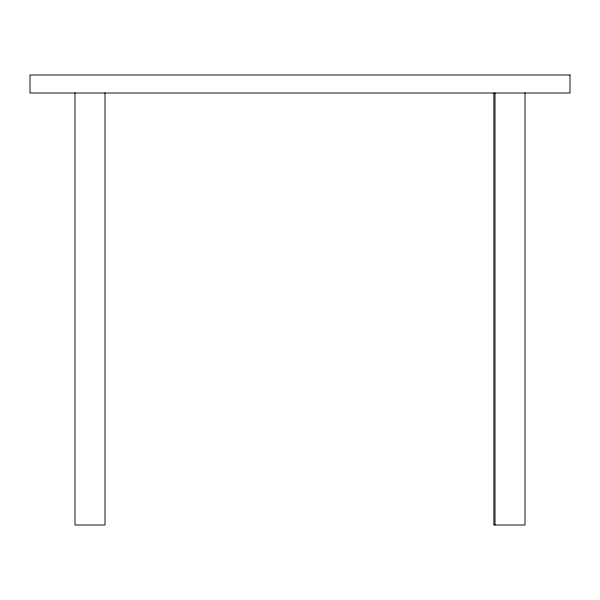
<?xml version="1.0" encoding="UTF-8"?>
<svg xmlns="http://www.w3.org/2000/svg" width="600" height="600" viewBox="0 0 600 600"><rect width="100%" height="100%" fill="white"/><g stroke="black" fill="none" stroke-linecap="round" stroke-linejoin="round"><path stroke-width="0.9" d="M525 93L525 525L493.89 525L493.89 93M495 93L495 525M105 93L105 525L75 525L75 93M570 75L30 75L30 93L570 93L570 75"/></g></svg>
